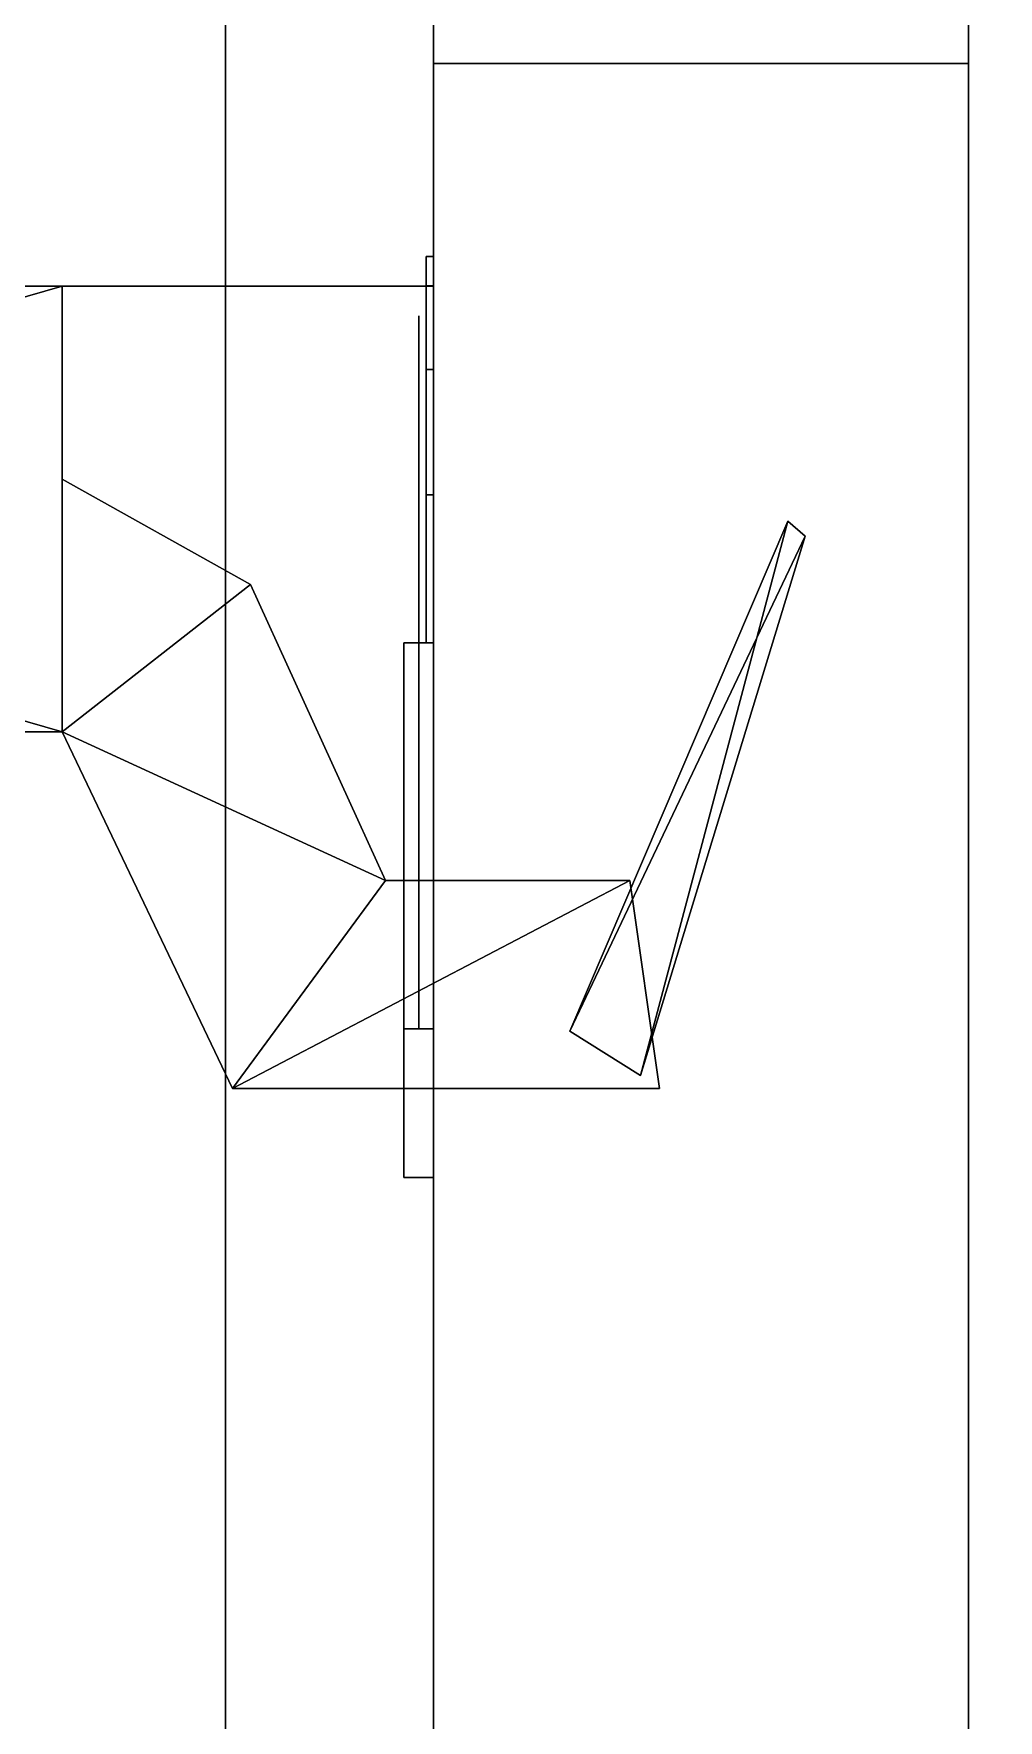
# Model space of a CAD drawing. Extents: x 0 to 4956, y -4930 to 0.
# Drawn here: x 656.5 to 689, y -1044.3 to -987.5 of the extents above; entities that cross this region are included whole.
import ezdxf

# ---------------------------------------------------------------- set-up
doc = ezdxf.new("R2010")
doc.units = 0
for name, color, linetype in [('LAYER0', 7, 'CONTINUOUS'), ('LAYER147', 7, 'CONTINUOUS'), ('LAYER150', 7, 'CONTINUOUS'), ('LAYER161', 7, 'CONTINUOUS'), ('LAYER405', 28, 'CONTINUOUS'), ('LAYER406', 253, 'CONTINUOUS'), ('LAYER407', 28, 'CONTINUOUS'), ('LAYER408', 253, 'CONTINUOUS'), ('LAYER409', 28, 'CONTINUOUS'), ('LAYER410', 253, 'CONTINUOUS'), ('LAYER411', 28, 'CONTINUOUS'), ('LAYER412', 253, 'CONTINUOUS'), ('LAYER413', 28, 'CONTINUOUS'), ('LAYER414', 253, 'CONTINUOUS'), ('LAYER415', 9, 'CONTINUOUS'), ('LAYER639', 9, 'CONTINUOUS'), ('LAYER699', 9, 'CONTINUOUS')]:
    doc.layers.add(name, color=color, linetype=linetype)

msp = doc.modelspace()

# ---------------------------------------------------------------- linework, layer by layer
at = {"layer": 'LAYER0', "invisible_edges": 1}
for points in [[(4956, 0), (0, -4930), (0, 0), (4956, 0)], [(4956, -4930, 5), (0, 0, 5), (0, -4930, 5), (4956, -4930, 5)], [(0, 0, 5), (4956, -4930, 5), (4956, 0, 5), (0, 0, 5)], [(0, -4930), (4956, 0), (4956, -4930), (0, -4930)]]:
    msp.add_3dface(points, dxfattribs=at)
at = {"layer": 'LAYER147', "invisible_edges": 1}
for points in [[(120, -996, 5), (670, -978, 5), (670, -996, 5), (120, -996, 5)], [(670, -978, 5), (120, -996, 5), (120, -978, 5), (670, -978, 5)], [(120, -978, 2545), (670, -996, 2545), (670, -978, 2545), (120, -978, 2545)], [(670, -996, 2545), (120, -978, 2545), (120, -996, 2545), (670, -996, 2545)], [(670, -996, 2545), (670, -978, 5), (670, -978, 2545), (670, -996, 2545)], [(670, -978, 5), (670, -996, 2545), (670, -996, 5), (670, -978, 5)], [(670, -996, 2545), (120, -996, 5), (670, -996, 5), (670, -996, 2545)], [(120, -996, 5), (670, -996, 2545), (120, -996, 2545), (120, -996, 5)]]:
    msp.add_3dface(points, dxfattribs=at)
at = {"layer": 'LAYER150', "invisible_edges": 1}
for points in [[(120, -996, 85), (670, -1776, 85), (120, -1776, 85), (120, -996, 85)], [(670, -1776, 85), (120, -996, 85), (670, -996, 85), (670, -1776, 85)], [(120, -996, 85), (670, -996, 103), (670, -996, 85), (120, -996, 85)], [(670, -996, 103), (120, -996, 85), (120, -996, 103), (670, -996, 103)], [(670, -996, 103), (120, -1776, 103), (670, -1776, 103), (670, -996, 103)], [(120, -1776, 103), (670, -996, 103), (120, -996, 103), (120, -1776, 103)], [(670, -996, 103), (670, -1776, 85), (670, -996, 85), (670, -996, 103)], [(670, -1776, 85), (670, -996, 103), (670, -1776, 103), (670, -1776, 85)]]:
    msp.add_3dface(points, dxfattribs=at)
at = {"layer": 'LAYER161', "invisible_edges": 1}
for points in [[(120, -1776, 2544), (670, -996, 2544), (120, -996, 2544), (120, -1776, 2544)], [(670, -996, 2544), (120, -1776, 2544), (670, -1776, 2544), (670, -996, 2544)], [(120, -996, 2526), (670, -996, 2544), (670, -996, 2526), (120, -996, 2526)], [(670, -996, 2544), (120, -996, 2526), (120, -996, 2544), (670, -996, 2544)], [(670, -1776, 2526), (120, -996, 2526), (670, -996, 2526), (670, -1776, 2526)], [(120, -996, 2526), (670, -1776, 2526), (120, -1776, 2526), (120, -996, 2526)], [(670, -1776, 2526), (670, -996, 2544), (670, -1776, 2544), (670, -1776, 2526)], [(670, -996, 2544), (670, -1776, 2526), (670, -996, 2526), (670, -996, 2544)]]:
    msp.add_3dface(points, dxfattribs=at)
at = {"layer": 'LAYER405'}
for points, invisible_edges in [([(669.75, -995.9895, 183.0251), (669.75, -995, 188), (669.75, -997, 188), (669.75, -997, 182.5)], 10), ([(669.75, -995, 188), (669.75, -995.9895, 192.9749), (669.75, -997, 193.5), (669.75, -997, 188)], 10), ([(669.75, -998.8076, 178.8076), (669.75, -995.9895, 183.0251), (669.75, -997, 182.5), (669.75, -1000.5, 182.5)], 10), ([(669.75, -995.9895, 192.9749), (669.75, -998.8076, 197.1924), (669.75, -1000.5, 193.5), (669.75, -997, 193.5)], 10), ([(669.5, -997, 193.5), (669.5, -997, 182.5), (669.5, -1004, 182.5), (669.5, -1003.791, 193.3167)], 4), ([(669.75, -1003.025, 175.9896), (669.75, -998.8076, 178.8076), (669.75, -1000.5, 182.5), (669.75, -1004, 182.5)], 10), ([(669.75, -998.8076, 197.1924), (669.75, -1003.025, 200.0104), (669.75, -1004, 193.5), (669.75, -1000.5, 193.5)], 10), ([(669.75, -1008, 175), (669.75, -1003.025, 175.9896), (669.75, -1004, 182.5), (669.75, -1008, 179)], 2), ([(669.75, -1003.025, 200.0104), (669.75, -1008, 201), (669.75, -1008, 197), (669.75, -1004, 193.5)], 8), ([(669.5, -1003.791, 193.3167), (669.5, -1004, 182.5), (669.5, -1008, 179), (669.5, -1008, 197)], 5), ([(669, -1026, 167), (669, -1021, 179), (669, -1008, 179), (669, -1008, 167)], 1), ([(669, -1026, 209), (669, -1021, 197), (669, -1008, 197), (669, -1008, 209)], 1), ([(669.5, -1008, 197), (669.5, -1008, 179), (669.5, -1021, 179), (669.5, -1021, 197)], 1), ([(669, -1026, 209), (669, -1026, 167), (669, -1021, 179), (669, -1021, 197)], 10)]:
    msp.add_3dface(points, dxfattribs=dict(at, invisible_edges=invisible_edges))
for points in [[(669, -1026, 167), (669, -1008, 167), (669, -1008, 167), (669, -1026, 167)], [(669, -1026, 209), (669, -1008, 209), (669, -1008, 209), (669, -1026, 209)], [(669, -1021, 179), (670, -1021, 179), (670, -1008, 179), (669, -1008, 179)], [(669, -1008, 179), (670, -1008, 179), (670, -1008, 167), (669, -1008, 167)], [(669, -1008, 167), (670, -1008, 167), (670, -1026, 167), (669, -1026, 167)], [(669, -1021, 197), (670, -1021, 197), (670, -1008, 197), (669, -1008, 197)], [(669, -1008, 197), (670, -1008, 197), (670, -1008, 209), (669, -1008, 209)], [(669, -1008, 209), (670, -1008, 209), (670, -1026, 209), (669, -1026, 209)], [(670, -1008, 179), (670, -1008, 167), (670, -1008, 179)], [(670, -1008, 197), (670, -1008, 209), (670, -1008, 197)], [(670, -1026, 167), (670, -1008, 167), (670, -1008, 209), (670, -1026, 209)], [(669, -1021, 179), (670, -1021, 179), (670, -1021, 197), (669, -1021, 197)], [(670, -1021, 179), (670, -1021, 197), (670, -1021, 179)], [(669, -1026, 209), (670, -1026, 209), (669, -1026, 209)], [(670, -1026, 167), (670, -1026, 209), (669, -1026, 209), (669, -1026, 167)]]:
    msp.add_3dface(points, dxfattribs=at)
at = {"layer": 'LAYER406'}
for points in [[(657.5, -996, 181.2174), (657.5, -1011, 181.2174), (605.5, -996, 181.2174), (657.5, -996, 181.2174)], [(605.5, -996, 181.2174), (657.5, -1011, 181.2174), (605.5, -1011, 181.2174), (605.5, -996, 181.2174)], [(605.5, -996, 194.7826), (605.5, -1011, 194.7826), (657.5, -996, 194.7826), (605.5, -996, 194.7826)], [(657.5, -996, 194.7826), (605.5, -1011, 194.7826), (657.5, -1011, 194.7826), (657.5, -996, 194.7826)], [(657.5, -1011, 194.7826), (663.84, -1006.04, 194.7826), (657.5, -1002.5, 194.7826), (657.5, -1011, 194.7826)], [(663.84, -1006.04, 181.2174), (657.5, -1011, 181.2174), (657.5, -1002.5, 181.2174), (663.84, -1006.04, 181.2174)], [(681.92, -1003.91, 182.3478), (682.5, -1004.41, 182.3478), (674.58, -1021.07, 182.3478), (681.92, -1003.91, 182.3478)], [(674.58, -1021.07, 193.6522), (676.96, -1022.57, 193.6522), (681.92, -1003.91, 193.6522), (674.58, -1021.07, 193.6522)], [(681.92, -1003.91, 193.6522), (676.96, -1022.57, 193.6522), (682.5, -1004.41, 193.6522), (681.92, -1003.91, 193.6522)], [(674.58, -1021.07, 182.3478), (682.5, -1004.41, 182.3478), (676.96, -1022.57, 182.3478), (674.58, -1021.07, 182.3478)], [(682.5, -1004.41, 182.3478), (682.5, -1004.41, 193.6522), (676.96, -1022.57, 182.3478), (682.5, -1004.41, 182.3478)], [(676.96, -1022.57, 182.3478), (682.5, -1004.41, 193.6522), (676.96, -1022.57, 193.6522), (676.96, -1022.57, 182.3478)], [(663.84, -1006.04, 194.7826), (657.5, -1011, 194.7826), (668.38, -1016, 194.7826), (663.84, -1006.04, 194.7826)], [(657.5, -1011, 181.2174), (663.84, -1006.04, 181.2174), (668.38, -1016, 181.2174), (657.5, -1011, 181.2174)], [(657.5, -1011, 181.2174), (657.5, -1011, 194.7826), (605.5, -1011, 181.2174), (657.5, -1011, 181.2174)], [(605.5, -1011, 181.2174), (657.5, -1011, 194.7826), (605.5, -1011, 194.7826), (605.5, -1011, 181.2174)], [(668.38, -1016, 194.7826), (657.5, -1011, 194.7826), (663.23, -1023, 194.7826), (668.38, -1016, 194.7826)], [(663.23, -1023, 181.2174), (663.23, -1023, 194.7826), (657.5, -1011, 181.2174), (663.23, -1023, 181.2174)], [(657.5, -1011, 181.2174), (663.23, -1023, 194.7826), (657.5, -1011, 194.7826), (657.5, -1011, 181.2174)], [(657.5, -1011, 181.2174), (668.38, -1016, 181.2174), (663.23, -1023, 181.2174), (657.5, -1011, 181.2174)], [(663.23, -1023, 194.7826), (677.6, -1023, 194.7826), (676.6, -1016, 194.7826), (663.23, -1023, 194.7826)], [(663.23, -1023, 194.7826), (676.6, -1016, 194.7826), (668.38, -1016, 194.7826), (663.23, -1023, 194.7826)], [(677.6, -1023, 181.2174), (663.23, -1023, 181.2174), (676.6, -1016, 181.2174), (677.6, -1023, 181.2174)], [(676.6, -1016, 181.2174), (663.23, -1023, 181.2174), (668.38, -1016, 181.2174), (676.6, -1016, 181.2174)], [(663.23, -1023, 194.7826), (663.23, -1023, 181.2174), (677.6, -1023, 181.2174), (663.23, -1023, 194.7826)], [(663.23, -1023, 194.7826), (677.6, -1023, 181.2174), (677.6, -1023, 194.7826), (663.23, -1023, 194.7826)]]:
    msp.add_3dface(points, dxfattribs=at)
at = {"layer": 'LAYER407'}
for points, invisible_edges in [([(669.75, -995.9895, 746.5251), (669.75, -995, 751.5), (669.75, -997, 751.5), (669.75, -997, 746)], 10), ([(669.75, -995, 751.5), (669.75, -995.9895, 756.4749), (669.75, -997, 757), (669.75, -997, 751.5)], 10), ([(669.75, -998.8076, 742.3076), (669.75, -995.9895, 746.5251), (669.75, -997, 746), (669.75, -1000.5, 746)], 10), ([(669.75, -995.9895, 756.4749), (669.75, -998.8076, 760.6924), (669.75, -1000.5, 757), (669.75, -997, 757)], 10), ([(669.5, -997, 757), (669.5, -997, 746), (669.5, -1004, 746), (669.5, -1003.791, 756.8167)], 4), ([(669.75, -1003.025, 739.4896), (669.75, -998.8076, 742.3076), (669.75, -1000.5, 746), (669.75, -1004, 746)], 10), ([(669.75, -998.8076, 760.6924), (669.75, -1003.025, 763.5104), (669.75, -1004, 757), (669.75, -1000.5, 757)], 10), ([(669.75, -1008, 738.5), (669.75, -1003.025, 739.4896), (669.75, -1004, 746), (669.75, -1008, 742.5)], 2), ([(669.75, -1003.025, 763.5104), (669.75, -1008, 764.5), (669.75, -1008, 760.5), (669.75, -1004, 757)], 8), ([(669.5, -1003.791, 756.8167), (669.5, -1004, 746), (669.5, -1008, 742.5), (669.5, -1008, 760.5)], 5), ([(669, -1026, 730.5), (669, -1021, 742.5), (669, -1008, 742.5), (669, -1008, 730.5)], 1), ([(669, -1026, 772.5), (669, -1021, 760.5), (669, -1008, 760.5), (669, -1008, 772.5)], 1), ([(669.5, -1008, 760.5), (669.5, -1008, 742.5), (669.5, -1021, 742.5), (669.5, -1021, 760.5)], 1), ([(669, -1026, 772.5), (669, -1026, 730.5), (669, -1021, 742.5), (669, -1021, 760.5)], 10)]:
    msp.add_3dface(points, dxfattribs=dict(at, invisible_edges=invisible_edges))
for points in [[(669, -1026, 730.5), (669, -1008, 730.5), (669, -1008, 730.5), (669, -1026, 730.5)], [(669, -1026, 772.5), (669, -1008, 772.5), (669, -1008, 772.5), (669, -1026, 772.5)], [(669, -1021, 742.5), (670, -1021, 742.5), (670, -1008, 742.5), (669, -1008, 742.5)], [(669, -1008, 742.5), (670, -1008, 742.5), (670, -1008, 730.5), (669, -1008, 730.5)], [(669, -1008, 730.5), (670, -1008, 730.5), (670, -1026, 730.5), (669, -1026, 730.5)], [(669, -1021, 760.5), (670, -1021, 760.5), (670, -1008, 760.5), (669, -1008, 760.5)], [(669, -1008, 760.5), (670, -1008, 760.5), (670, -1008, 772.5), (669, -1008, 772.5)], [(669, -1008, 772.5), (670, -1008, 772.5), (670, -1026, 772.5), (669, -1026, 772.5)], [(670, -1008, 742.5), (670, -1008, 730.5), (670, -1008, 742.5)], [(670, -1008, 760.5), (670, -1008, 772.5), (670, -1008, 760.5)], [(670, -1026, 730.5), (670, -1008, 730.5), (670, -1008, 772.5), (670, -1026, 772.5)], [(669, -1021, 742.5), (670, -1021, 742.5), (670, -1021, 760.5), (669, -1021, 760.5)], [(670, -1021, 742.5), (670, -1021, 760.5), (670, -1021, 742.5)], [(669, -1026, 772.5), (670, -1026, 772.5), (669, -1026, 772.5)], [(670, -1026, 730.5), (670, -1026, 772.5), (669, -1026, 772.5), (669, -1026, 730.5)]]:
    msp.add_3dface(points, dxfattribs=at)
at = {"layer": 'LAYER408'}
for points in [[(657.5, -996, 744.7174), (657.5, -1011, 744.7174), (605.5, -996, 744.7174), (657.5, -996, 744.7174)], [(605.5, -996, 744.7174), (657.5, -1011, 744.7174), (605.5, -1011, 744.7174), (605.5, -996, 744.7174)], [(605.5, -996, 758.2826), (605.5, -1011, 758.2826), (657.5, -996, 758.2826), (605.5, -996, 758.2826)], [(657.5, -996, 758.2826), (605.5, -1011, 758.2826), (657.5, -1011, 758.2826), (657.5, -996, 758.2826)], [(657.5, -1011, 758.2826), (663.84, -1006.04, 758.2826), (657.5, -1002.5, 758.2826), (657.5, -1011, 758.2826)], [(663.84, -1006.04, 744.7174), (657.5, -1011, 744.7174), (657.5, -1002.5, 744.7174), (663.84, -1006.04, 744.7174)], [(681.92, -1003.91, 745.8478), (682.5, -1004.41, 745.8478), (674.58, -1021.07, 745.8478), (681.92, -1003.91, 745.8478)], [(674.58, -1021.07, 757.1522), (676.96, -1022.57, 757.1522), (681.92, -1003.91, 757.1522), (674.58, -1021.07, 757.1522)], [(681.92, -1003.91, 757.1522), (676.96, -1022.57, 757.1522), (682.5, -1004.41, 757.1522), (681.92, -1003.91, 757.1522)], [(674.58, -1021.07, 745.8478), (682.5, -1004.41, 745.8478), (676.96, -1022.57, 745.8478), (674.58, -1021.07, 745.8478)], [(682.5, -1004.41, 745.8478), (682.5, -1004.41, 757.1522), (676.96, -1022.57, 745.8478), (682.5, -1004.41, 745.8478)], [(676.96, -1022.57, 745.8478), (682.5, -1004.41, 757.1522), (676.96, -1022.57, 757.1522), (676.96, -1022.57, 745.8478)], [(663.84, -1006.04, 758.2826), (657.5, -1011, 758.2826), (668.38, -1016, 758.2826), (663.84, -1006.04, 758.2826)], [(657.5, -1011, 744.7174), (663.84, -1006.04, 744.7174), (668.38, -1016, 744.7174), (657.5, -1011, 744.7174)], [(657.5, -1011, 744.7174), (657.5, -1011, 758.2826), (605.5, -1011, 744.7174), (657.5, -1011, 744.7174)], [(605.5, -1011, 744.7174), (657.5, -1011, 758.2826), (605.5, -1011, 758.2826), (605.5, -1011, 744.7174)], [(668.38, -1016, 758.2826), (657.5, -1011, 758.2826), (663.23, -1023, 758.2826), (668.38, -1016, 758.2826)], [(663.23, -1023, 744.7174), (663.23, -1023, 758.2826), (657.5, -1011, 744.7174), (663.23, -1023, 744.7174)], [(657.5, -1011, 744.7174), (663.23, -1023, 758.2826), (657.5, -1011, 758.2826), (657.5, -1011, 744.7174)], [(657.5, -1011, 744.7174), (668.38, -1016, 744.7174), (663.23, -1023, 744.7174), (657.5, -1011, 744.7174)], [(663.23, -1023, 758.2826), (677.6, -1023, 758.2826), (676.6, -1016, 758.2826), (663.23, -1023, 758.2826)], [(663.23, -1023, 758.2826), (676.6, -1016, 758.2826), (668.38, -1016, 758.2826), (663.23, -1023, 758.2826)], [(677.6, -1023, 744.7174), (663.23, -1023, 744.7174), (676.6, -1016, 744.7174), (677.6, -1023, 744.7174)], [(676.6, -1016, 744.7174), (663.23, -1023, 744.7174), (668.38, -1016, 744.7174), (676.6, -1016, 744.7174)], [(663.23, -1023, 758.2826), (663.23, -1023, 744.7174), (677.6, -1023, 744.7174), (663.23, -1023, 758.2826)], [(663.23, -1023, 758.2826), (677.6, -1023, 744.7174), (677.6, -1023, 758.2826), (663.23, -1023, 758.2826)]]:
    msp.add_3dface(points, dxfattribs=at)
at = {"layer": 'LAYER409'}
for points, invisible_edges in [([(669.75, -995.9895, 1310.025), (669.75, -995, 1315), (669.75, -997, 1315), (669.75, -997, 1309.5)], 10), ([(669.75, -995, 1315), (669.75, -995.9895, 1319.975), (669.75, -997, 1320.5), (669.75, -997, 1315)], 10), ([(669.75, -998.8076, 1305.808), (669.75, -995.9895, 1310.025), (669.75, -997, 1309.5), (669.75, -1000.5, 1309.5)], 10), ([(669.75, -995.9895, 1319.975), (669.75, -998.8076, 1324.192), (669.75, -1000.5, 1320.5), (669.75, -997, 1320.5)], 10), ([(669.5, -997, 1320.5), (669.5, -997, 1309.5), (669.5, -1004, 1309.5), (669.5, -1003.791, 1320.317)], 4), ([(669.75, -1003.025, 1302.99), (669.75, -998.8076, 1305.808), (669.75, -1000.5, 1309.5), (669.75, -1004, 1309.5)], 10), ([(669.75, -998.8076, 1324.192), (669.75, -1003.025, 1327.01), (669.75, -1004, 1320.5), (669.75, -1000.5, 1320.5)], 10), ([(669.75, -1008, 1302), (669.75, -1003.025, 1302.99), (669.75, -1004, 1309.5), (669.75, -1008, 1306)], 2), ([(669.75, -1003.025, 1327.01), (669.75, -1008, 1328), (669.75, -1008, 1324), (669.75, -1004, 1320.5)], 8), ([(669.5, -1003.791, 1320.317), (669.5, -1004, 1309.5), (669.5, -1008, 1306), (669.5, -1008, 1324)], 5), ([(669, -1026, 1294), (669, -1021, 1306), (669, -1008, 1306), (669, -1008, 1294)], 1), ([(669, -1026, 1336), (669, -1021, 1324), (669, -1008, 1324), (669, -1008, 1336)], 1), ([(669.5, -1008, 1324), (669.5, -1008, 1306), (669.5, -1021, 1306), (669.5, -1021, 1324)], 1), ([(669, -1026, 1336), (669, -1026, 1294), (669, -1021, 1306), (669, -1021, 1324)], 10)]:
    msp.add_3dface(points, dxfattribs=dict(at, invisible_edges=invisible_edges))
for points in [[(669, -1026, 1294), (669, -1008, 1294), (669, -1008, 1294), (669, -1026, 1294)], [(669, -1026, 1336), (669, -1008, 1336), (669, -1008, 1336), (669, -1026, 1336)], [(669, -1021, 1306), (670, -1021, 1306), (670, -1008, 1306), (669, -1008, 1306)], [(669, -1008, 1306), (670, -1008, 1306), (670, -1008, 1294), (669, -1008, 1294)], [(669, -1008, 1294), (670, -1008, 1294), (670, -1026, 1294), (669, -1026, 1294)], [(669, -1021, 1324), (670, -1021, 1324), (670, -1008, 1324), (669, -1008, 1324)], [(669, -1008, 1324), (670, -1008, 1324), (670, -1008, 1336), (669, -1008, 1336)], [(669, -1008, 1336), (670, -1008, 1336), (670, -1026, 1336), (669, -1026, 1336)], [(670, -1008, 1306), (670, -1008, 1294), (670, -1008, 1306)], [(670, -1008, 1324), (670, -1008, 1336), (670, -1008, 1324)], [(670, -1026, 1294), (670, -1008, 1294), (670, -1008, 1336), (670, -1026, 1336)], [(669, -1021, 1306), (670, -1021, 1306), (670, -1021, 1324), (669, -1021, 1324)], [(670, -1021, 1306), (670, -1021, 1324), (670, -1021, 1306)], [(669, -1026, 1336), (670, -1026, 1336), (669, -1026, 1336)], [(670, -1026, 1294), (670, -1026, 1336), (669, -1026, 1336), (669, -1026, 1294)]]:
    msp.add_3dface(points, dxfattribs=at)
at = {"layer": 'LAYER410'}
for points in [[(657.5, -996, 1308.217), (657.5, -1011, 1308.217), (605.5, -996, 1308.217), (657.5, -996, 1308.217)], [(605.5, -996, 1308.217), (657.5, -1011, 1308.217), (605.5, -1011, 1308.217), (605.5, -996, 1308.217)], [(605.5, -996, 1321.783), (605.5, -1011, 1321.783), (657.5, -996, 1321.783), (605.5, -996, 1321.783)], [(657.5, -996, 1321.783), (605.5, -1011, 1321.783), (657.5, -1011, 1321.783), (657.5, -996, 1321.783)], [(657.5, -1011, 1321.783), (663.84, -1006.04, 1321.783), (657.5, -1002.5, 1321.783), (657.5, -1011, 1321.783)], [(663.84, -1006.04, 1308.217), (657.5, -1011, 1308.217), (657.5, -1002.5, 1308.217), (663.84, -1006.04, 1308.217)], [(681.92, -1003.91, 1309.348), (682.5, -1004.41, 1309.348), (674.58, -1021.07, 1309.348), (681.92, -1003.91, 1309.348)], [(674.58, -1021.07, 1320.652), (676.96, -1022.57, 1320.652), (681.92, -1003.91, 1320.652), (674.58, -1021.07, 1320.652)], [(681.92, -1003.91, 1320.652), (676.96, -1022.57, 1320.652), (682.5, -1004.41, 1320.652), (681.92, -1003.91, 1320.652)], [(674.58, -1021.07, 1309.348), (682.5, -1004.41, 1309.348), (676.96, -1022.57, 1309.348), (674.58, -1021.07, 1309.348)], [(682.5, -1004.41, 1309.348), (682.5, -1004.41, 1320.652), (676.96, -1022.57, 1309.348), (682.5, -1004.41, 1309.348)], [(676.96, -1022.57, 1309.348), (682.5, -1004.41, 1320.652), (676.96, -1022.57, 1320.652), (676.96, -1022.57, 1309.348)], [(663.84, -1006.04, 1321.783), (657.5, -1011, 1321.783), (668.38, -1016, 1321.783), (663.84, -1006.04, 1321.783)], [(657.5, -1011, 1308.217), (663.84, -1006.04, 1308.217), (668.38, -1016, 1308.217), (657.5, -1011, 1308.217)], [(657.5, -1011, 1308.217), (657.5, -1011, 1321.783), (605.5, -1011, 1308.217), (657.5, -1011, 1308.217)], [(605.5, -1011, 1308.217), (657.5, -1011, 1321.783), (605.5, -1011, 1321.783), (605.5, -1011, 1308.217)], [(668.38, -1016, 1321.783), (657.5, -1011, 1321.783), (663.23, -1023, 1321.783), (668.38, -1016, 1321.783)], [(663.23, -1023, 1308.217), (663.23, -1023, 1321.783), (657.5, -1011, 1308.217), (663.23, -1023, 1308.217)], [(657.5, -1011, 1308.217), (663.23, -1023, 1321.783), (657.5, -1011, 1321.783), (657.5, -1011, 1308.217)], [(657.5, -1011, 1308.217), (668.38, -1016, 1308.217), (663.23, -1023, 1308.217), (657.5, -1011, 1308.217)], [(663.23, -1023, 1321.783), (677.6, -1023, 1321.783), (676.6, -1016, 1321.783), (663.23, -1023, 1321.783)], [(663.23, -1023, 1321.783), (676.6, -1016, 1321.783), (668.38, -1016, 1321.783), (663.23, -1023, 1321.783)], [(677.6, -1023, 1308.217), (663.23, -1023, 1308.217), (676.6, -1016, 1308.217), (677.6, -1023, 1308.217)], [(676.6, -1016, 1308.217), (663.23, -1023, 1308.217), (668.38, -1016, 1308.217), (676.6, -1016, 1308.217)], [(663.23, -1023, 1321.783), (663.23, -1023, 1308.217), (677.6, -1023, 1308.217), (663.23, -1023, 1321.783)], [(663.23, -1023, 1321.783), (677.6, -1023, 1308.217), (677.6, -1023, 1321.783), (663.23, -1023, 1321.783)]]:
    msp.add_3dface(points, dxfattribs=at)
at = {"layer": 'LAYER411'}
for points, invisible_edges in [([(669.75, -995.9895, 1873.525), (669.75, -995, 1878.5), (669.75, -997, 1878.5), (669.75, -997, 1873)], 10), ([(669.75, -995, 1878.5), (669.75, -995.9895, 1883.475), (669.75, -997, 1884), (669.75, -997, 1878.5)], 10), ([(669.75, -998.8076, 1869.308), (669.75, -995.9895, 1873.525), (669.75, -997, 1873), (669.75, -1000.5, 1873)], 10), ([(669.75, -995.9895, 1883.475), (669.75, -998.8076, 1887.692), (669.75, -1000.5, 1884), (669.75, -997, 1884)], 10), ([(669.5, -997, 1884), (669.5, -997, 1873), (669.5, -1004, 1873), (669.5, -1003.791, 1883.817)], 4), ([(669.75, -1003.025, 1866.49), (669.75, -998.8076, 1869.308), (669.75, -1000.5, 1873), (669.75, -1004, 1873)], 10), ([(669.75, -998.8076, 1887.692), (669.75, -1003.025, 1890.51), (669.75, -1004, 1884), (669.75, -1000.5, 1884)], 10), ([(669.75, -1008, 1865.5), (669.75, -1003.025, 1866.49), (669.75, -1004, 1873), (669.75, -1008, 1869.5)], 2), ([(669.75, -1003.025, 1890.51), (669.75, -1008, 1891.5), (669.75, -1008, 1887.5), (669.75, -1004, 1884)], 8), ([(669.5, -1003.791, 1883.817), (669.5, -1004, 1873), (669.5, -1008, 1869.5), (669.5, -1008, 1887.5)], 5), ([(669, -1026, 1857.5), (669, -1021, 1869.5), (669, -1008, 1869.5), (669, -1008, 1857.5)], 1), ([(669, -1026, 1899.5), (669, -1021, 1887.5), (669, -1008, 1887.5), (669, -1008, 1899.5)], 1), ([(669.5, -1008, 1887.5), (669.5, -1008, 1869.5), (669.5, -1021, 1869.5), (669.5, -1021, 1887.5)], 1), ([(669, -1026, 1899.5), (669, -1026, 1857.5), (669, -1021, 1869.5), (669, -1021, 1887.5)], 10)]:
    msp.add_3dface(points, dxfattribs=dict(at, invisible_edges=invisible_edges))
for points in [[(669, -1026, 1857.5), (669, -1008, 1857.5), (669, -1008, 1857.5), (669, -1026, 1857.5)], [(669, -1026, 1899.5), (669, -1008, 1899.5), (669, -1008, 1899.5), (669, -1026, 1899.5)], [(669, -1021, 1869.5), (670, -1021, 1869.5), (670, -1008, 1869.5), (669, -1008, 1869.5)], [(669, -1008, 1869.5), (670, -1008, 1869.5), (670, -1008, 1857.5), (669, -1008, 1857.5)], [(669, -1008, 1857.5), (670, -1008, 1857.5), (670, -1026, 1857.5), (669, -1026, 1857.5)], [(669, -1021, 1887.5), (670, -1021, 1887.5), (670, -1008, 1887.5), (669, -1008, 1887.5)], [(669, -1008, 1887.5), (670, -1008, 1887.5), (670, -1008, 1899.5), (669, -1008, 1899.5)], [(669, -1008, 1899.5), (670, -1008, 1899.5), (670, -1026, 1899.5), (669, -1026, 1899.5)], [(670, -1008, 1869.5), (670, -1008, 1857.5), (670, -1008, 1869.5)], [(670, -1008, 1887.5), (670, -1008, 1899.5), (670, -1008, 1887.5)], [(670, -1026, 1857.5), (670, -1008, 1857.5), (670, -1008, 1899.5), (670, -1026, 1899.5)], [(669, -1021, 1869.5), (670, -1021, 1869.5), (670, -1021, 1887.5), (669, -1021, 1887.5)], [(670, -1021, 1869.5), (670, -1021, 1887.5), (670, -1021, 1869.5)], [(669, -1026, 1899.5), (670, -1026, 1899.5), (669, -1026, 1899.5)], [(670, -1026, 1857.5), (670, -1026, 1899.5), (669, -1026, 1899.5), (669, -1026, 1857.5)]]:
    msp.add_3dface(points, dxfattribs=at)
at = {"layer": 'LAYER412'}
for points in [[(657.5, -996, 1871.717), (657.5, -1011, 1871.717), (605.5, -996, 1871.717), (657.5, -996, 1871.717)], [(605.5, -996, 1871.717), (657.5, -1011, 1871.717), (605.5, -1011, 1871.717), (605.5, -996, 1871.717)], [(605.5, -996, 1885.283), (605.5, -1011, 1885.283), (657.5, -996, 1885.283), (605.5, -996, 1885.283)], [(657.5, -996, 1885.283), (605.5, -1011, 1885.283), (657.5, -1011, 1885.283), (657.5, -996, 1885.283)], [(657.5, -1011, 1885.283), (663.84, -1006.04, 1885.283), (657.5, -1002.5, 1885.283), (657.5, -1011, 1885.283)], [(663.84, -1006.04, 1871.717), (657.5, -1011, 1871.717), (657.5, -1002.5, 1871.717), (663.84, -1006.04, 1871.717)], [(681.92, -1003.91, 1872.848), (682.5, -1004.41, 1872.848), (674.58, -1021.07, 1872.848), (681.92, -1003.91, 1872.848)], [(674.58, -1021.07, 1884.152), (676.96, -1022.57, 1884.152), (681.92, -1003.91, 1884.152), (674.58, -1021.07, 1884.152)], [(681.92, -1003.91, 1884.152), (676.96, -1022.57, 1884.152), (682.5, -1004.41, 1884.152), (681.92, -1003.91, 1884.152)], [(674.58, -1021.07, 1872.848), (682.5, -1004.41, 1872.848), (676.96, -1022.57, 1872.848), (674.58, -1021.07, 1872.848)], [(682.5, -1004.41, 1872.848), (682.5, -1004.41, 1884.152), (676.96, -1022.57, 1872.848), (682.5, -1004.41, 1872.848)], [(676.96, -1022.57, 1872.848), (682.5, -1004.41, 1884.152), (676.96, -1022.57, 1884.152), (676.96, -1022.57, 1872.848)], [(663.84, -1006.04, 1885.283), (657.5, -1011, 1885.283), (668.38, -1016, 1885.283), (663.84, -1006.04, 1885.283)], [(657.5, -1011, 1871.717), (663.84, -1006.04, 1871.717), (668.38, -1016, 1871.717), (657.5, -1011, 1871.717)], [(657.5, -1011, 1871.717), (657.5, -1011, 1885.283), (605.5, -1011, 1871.717), (657.5, -1011, 1871.717)], [(605.5, -1011, 1871.717), (657.5, -1011, 1885.283), (605.5, -1011, 1885.283), (605.5, -1011, 1871.717)], [(668.38, -1016, 1885.283), (657.5, -1011, 1885.283), (663.23, -1023, 1885.283), (668.38, -1016, 1885.283)], [(663.23, -1023, 1871.717), (663.23, -1023, 1885.283), (657.5, -1011, 1871.717), (663.23, -1023, 1871.717)], [(657.5, -1011, 1871.717), (663.23, -1023, 1885.283), (657.5, -1011, 1885.283), (657.5, -1011, 1871.717)], [(657.5, -1011, 1871.717), (668.38, -1016, 1871.717), (663.23, -1023, 1871.717), (657.5, -1011, 1871.717)], [(663.23, -1023, 1885.283), (677.6, -1023, 1885.283), (676.6, -1016, 1885.283), (663.23, -1023, 1885.283)], [(663.23, -1023, 1885.283), (676.6, -1016, 1885.283), (668.38, -1016, 1885.283), (663.23, -1023, 1885.283)], [(677.6, -1023, 1871.717), (663.23, -1023, 1871.717), (676.6, -1016, 1871.717), (677.6, -1023, 1871.717)], [(676.6, -1016, 1871.717), (663.23, -1023, 1871.717), (668.38, -1016, 1871.717), (676.6, -1016, 1871.717)], [(663.23, -1023, 1885.283), (663.23, -1023, 1871.717), (677.6, -1023, 1871.717), (663.23, -1023, 1885.283)], [(663.23, -1023, 1885.283), (677.6, -1023, 1871.717), (677.6, -1023, 1885.283), (663.23, -1023, 1885.283)]]:
    msp.add_3dface(points, dxfattribs=at)
at = {"layer": 'LAYER413'}
for points, invisible_edges in [([(669.75, -995.9895, 2437.025), (669.75, -995, 2442), (669.75, -997, 2442), (669.75, -997, 2436.5)], 10), ([(669.75, -995, 2442), (669.75, -995.9895, 2446.975), (669.75, -997, 2447.5), (669.75, -997, 2442)], 10), ([(669.75, -998.8076, 2432.808), (669.75, -995.9895, 2437.025), (669.75, -997, 2436.5), (669.75, -1000.5, 2436.5)], 10), ([(669.75, -995.9895, 2446.975), (669.75, -998.8076, 2451.192), (669.75, -1000.5, 2447.5), (669.75, -997, 2447.5)], 10), ([(669.5, -997, 2447.5), (669.5, -997, 2436.5), (669.5, -1004, 2436.5), (669.5, -1003.791, 2447.317)], 4), ([(669.75, -1003.025, 2429.99), (669.75, -998.8076, 2432.808), (669.75, -1000.5, 2436.5), (669.75, -1004, 2436.5)], 10), ([(669.75, -998.8076, 2451.192), (669.75, -1003.025, 2454.01), (669.75, -1004, 2447.5), (669.75, -1000.5, 2447.5)], 10), ([(669.75, -1008, 2429), (669.75, -1003.025, 2429.99), (669.75, -1004, 2436.5), (669.75, -1008, 2433)], 2), ([(669.75, -1003.025, 2454.01), (669.75, -1008, 2455), (669.75, -1008, 2451), (669.75, -1004, 2447.5)], 8), ([(669.5, -1003.791, 2447.317), (669.5, -1004, 2436.5), (669.5, -1008, 2433), (669.5, -1008, 2451)], 5), ([(669, -1026, 2421), (669, -1021, 2433), (669, -1008, 2433), (669, -1008, 2421)], 1), ([(669, -1026, 2463), (669, -1021, 2451), (669, -1008, 2451), (669, -1008, 2463)], 1), ([(669.5, -1008, 2451), (669.5, -1008, 2433), (669.5, -1021, 2433), (669.5, -1021, 2451)], 1), ([(669, -1026, 2463), (669, -1026, 2421), (669, -1021, 2433), (669, -1021, 2451)], 10)]:
    msp.add_3dface(points, dxfattribs=dict(at, invisible_edges=invisible_edges))
for points in [[(669, -1026, 2421), (669, -1008, 2421), (669, -1008, 2421), (669, -1026, 2421)], [(669, -1026, 2463), (669, -1008, 2463), (669, -1008, 2463), (669, -1026, 2463)], [(669, -1021, 2433), (670, -1021, 2433), (670, -1008, 2433), (669, -1008, 2433)], [(669, -1008, 2433), (670, -1008, 2433), (670, -1008, 2421), (669, -1008, 2421)], [(669, -1008, 2421), (670, -1008, 2421), (670, -1026, 2421), (669, -1026, 2421)], [(669, -1021, 2451), (670, -1021, 2451), (670, -1008, 2451), (669, -1008, 2451)], [(669, -1008, 2451), (670, -1008, 2451), (670, -1008, 2463), (669, -1008, 2463)], [(669, -1008, 2463), (670, -1008, 2463), (670, -1026, 2463), (669, -1026, 2463)], [(670, -1008, 2433), (670, -1008, 2421), (670, -1008, 2433)], [(670, -1008, 2451), (670, -1008, 2463), (670, -1008, 2451)], [(670, -1026, 2421), (670, -1008, 2421), (670, -1008, 2463), (670, -1026, 2463)], [(669, -1021, 2433), (670, -1021, 2433), (670, -1021, 2451), (669, -1021, 2451)], [(670, -1021, 2433), (670, -1021, 2451), (670, -1021, 2433)], [(669, -1026, 2463), (670, -1026, 2463), (669, -1026, 2463)], [(670, -1026, 2421), (670, -1026, 2463), (669, -1026, 2463), (669, -1026, 2421)]]:
    msp.add_3dface(points, dxfattribs=at)
at = {"layer": 'LAYER414'}
for points in [[(657.5, -996, 2435.217), (657.5, -1011, 2435.217), (605.5, -996, 2435.217), (657.5, -996, 2435.217)], [(605.5, -996, 2435.217), (657.5, -1011, 2435.217), (605.5, -1011, 2435.217), (605.5, -996, 2435.217)], [(605.5, -996, 2448.783), (605.5, -1011, 2448.783), (657.5, -996, 2448.783), (605.5, -996, 2448.783)], [(657.5, -996, 2448.783), (605.5, -1011, 2448.783), (657.5, -1011, 2448.783), (657.5, -996, 2448.783)], [(657.5, -1011, 2448.783), (663.84, -1006.04, 2448.783), (657.5, -1002.5, 2448.783), (657.5, -1011, 2448.783)], [(663.84, -1006.04, 2435.217), (657.5, -1011, 2435.217), (657.5, -1002.5, 2435.217), (663.84, -1006.04, 2435.217)], [(681.92, -1003.91, 2436.348), (682.5, -1004.41, 2436.348), (674.58, -1021.07, 2436.348), (681.92, -1003.91, 2436.348)], [(674.58, -1021.07, 2447.652), (676.96, -1022.57, 2447.652), (681.92, -1003.91, 2447.652), (674.58, -1021.07, 2447.652)], [(681.92, -1003.91, 2447.652), (676.96, -1022.57, 2447.652), (682.5, -1004.41, 2447.652), (681.92, -1003.91, 2447.652)], [(674.58, -1021.07, 2436.348), (682.5, -1004.41, 2436.348), (676.96, -1022.57, 2436.348), (674.58, -1021.07, 2436.348)], [(682.5, -1004.41, 2436.348), (682.5, -1004.41, 2447.652), (676.96, -1022.57, 2436.348), (682.5, -1004.41, 2436.348)], [(676.96, -1022.57, 2436.348), (682.5, -1004.41, 2447.652), (676.96, -1022.57, 2447.652), (676.96, -1022.57, 2436.348)], [(663.84, -1006.04, 2448.783), (657.5, -1011, 2448.783), (668.38, -1016, 2448.783), (663.84, -1006.04, 2448.783)], [(657.5, -1011, 2435.217), (663.84, -1006.04, 2435.217), (668.38, -1016, 2435.217), (657.5, -1011, 2435.217)], [(657.5, -1011, 2435.217), (657.5, -1011, 2448.783), (605.5, -1011, 2435.217), (657.5, -1011, 2435.217)], [(605.5, -1011, 2435.217), (657.5, -1011, 2448.783), (605.5, -1011, 2448.783), (605.5, -1011, 2435.217)], [(668.38, -1016, 2448.783), (657.5, -1011, 2448.783), (663.23, -1023, 2448.783), (668.38, -1016, 2448.783)], [(663.23, -1023, 2435.217), (663.23, -1023, 2448.783), (657.5, -1011, 2435.217), (663.23, -1023, 2435.217)], [(657.5, -1011, 2435.217), (663.23, -1023, 2448.783), (657.5, -1011, 2448.783), (657.5, -1011, 2435.217)], [(657.5, -1011, 2435.217), (668.38, -1016, 2435.217), (663.23, -1023, 2435.217), (657.5, -1011, 2435.217)], [(663.23, -1023, 2448.783), (677.6, -1023, 2448.783), (676.6, -1016, 2448.783), (663.23, -1023, 2448.783)], [(663.23, -1023, 2448.783), (676.6, -1016, 2448.783), (668.38, -1016, 2448.783), (663.23, -1023, 2448.783)], [(677.6, -1023, 2435.217), (663.23, -1023, 2435.217), (676.6, -1016, 2435.217), (677.6, -1023, 2435.217)], [(676.6, -1016, 2435.217), (663.23, -1023, 2435.217), (668.38, -1016, 2435.217), (676.6, -1016, 2435.217)], [(663.23, -1023, 2448.783), (663.23, -1023, 2435.217), (677.6, -1023, 2435.217), (663.23, -1023, 2448.783)], [(663.23, -1023, 2448.783), (677.6, -1023, 2435.217), (677.6, -1023, 2448.783), (663.23, -1023, 2448.783)]]:
    msp.add_3dface(points, dxfattribs=at)
at = {"layer": 'LAYER415', "invisible_edges": 1}
for points in [[(670, -1384.5, 2542), (670, -988.5, 88), (670, -1384.5, 88), (670, -1384.5, 2542)], [(670, -988.5, 88), (670, -1384.5, 2542), (670, -988.5, 2542), (670, -988.5, 88)], [(688, -1384.5, 88), (670, -988.5, 88), (688, -988.5, 88), (688, -1384.5, 88)], [(670, -988.5, 88), (688, -1384.5, 88), (670, -1384.5, 88), (670, -988.5, 88)], [(688, -988.5, 2542), (670, -988.5, 88), (670, -988.5, 2542), (688, -988.5, 2542)], [(670, -988.5, 88), (688, -988.5, 2542), (688, -988.5, 88), (670, -988.5, 88)], [(670, -1384.5, 2542), (688, -988.5, 2542), (670, -988.5, 2542), (670, -1384.5, 2542)], [(688, -988.5, 2542), (670, -1384.5, 2542), (688, -1384.5, 2542), (688, -988.5, 2542)], [(688, -988.5, 2542), (688, -1384.5, 88), (688, -988.5, 88), (688, -988.5, 2542)], [(688, -1384.5, 88), (688, -988.5, 2542), (688, -1384.5, 2542), (688, -1384.5, 88)]]:
    msp.add_3dface(points, dxfattribs=at)
at = {"layer": 'LAYER639', "invisible_edges": 1}
for points in [[(663, -170, 2545), (645, -1785, 2545), (645, -170, 2545), (663, -170, 2545)], [(645, -1785, 2545), (663, -170, 2545), (663, -1785, 2545), (645, -1785, 2545)], [(663, -1785, 2645), (645, -170, 2645), (645, -1785, 2645), (663, -1785, 2645)], [(645, -170, 2645), (663, -1785, 2645), (663, -170, 2645), (645, -170, 2645)], [(663, -170, 2545), (663, -1785, 2645), (663, -1785, 2545), (663, -170, 2545)], [(663, -1785, 2645), (663, -170, 2545), (663, -170, 2645), (663, -1785, 2645)]]:
    msp.add_3dface(points, dxfattribs=at)
at = {"layer": 'LAYER699', "invisible_edges": 1}
for points in [[(670, -570, 85), (670, -1787, 5), (670, -1787, 85), (670, -570, 85)], [(670, -1787, 5), (670, -570, 85), (670, -570, 5), (670, -1787, 5)], [(688, -570, 5), (670, -1787, 5), (670, -570, 5), (688, -570, 5)], [(670, -1787, 5), (688, -570, 5), (688, -1787, 5), (670, -1787, 5)], [(688, -1787, 85), (670, -570, 85), (670, -1787, 85), (688, -1787, 85)], [(670, -570, 85), (688, -1787, 85), (688, -570, 85), (670, -570, 85)], [(688, -570, 5), (688, -1787, 85), (688, -1787, 5), (688, -570, 5)], [(688, -1787, 85), (688, -570, 5), (688, -570, 85), (688, -1787, 85)]]:
    msp.add_3dface(points, dxfattribs=at)

# ---------------------------------------------------------------- meshes
at = {"layer": 'LAYER405'}
mesh = msp.add_polymesh((2, 9), dxfattribs=at)
for k, corner in enumerate([(669.75, -1008, 175), (669.75, -1003.025, 175.9896), (669.75, -998.8076, 178.8076), (669.75, -995.9895, 183.0251), (669.75, -995, 188), (669.75, -995.9895, 192.9749), (669.75, -998.8076, 197.1924), (669.75, -1003.025, 200.0104), (669.75, -1008, 201), (670, -1008, 175), (670, -1003.025, 175.9896), (670, -998.8076, 178.8076), (670, -995.9895, 183.0251), (670, -995, 188), (670, -995.9895, 192.9749), (670, -998.8076, 197.1924), (670, -1003.025, 200.0104), (670, -1008, 201)]):
    mesh.set_mesh_vertex(divmod(k, 9), corner)
at = {"layer": 'LAYER407'}
mesh = msp.add_polymesh((2, 9), dxfattribs=at)
for k, corner in enumerate([(669.75, -1008, 738.5), (669.75, -1003.025, 739.4896), (669.75, -998.8076, 742.3076), (669.75, -995.9895, 746.5251), (669.75, -995, 751.5), (669.75, -995.9895, 756.4749), (669.75, -998.8076, 760.6924), (669.75, -1003.025, 763.5104), (669.75, -1008, 764.5), (670, -1008, 738.5), (670, -1003.025, 739.4896), (670, -998.8076, 742.3076), (670, -995.9895, 746.5251), (670, -995, 751.5), (670, -995.9895, 756.4749), (670, -998.8076, 760.6924), (670, -1003.025, 763.5104), (670, -1008, 764.5)]):
    mesh.set_mesh_vertex(divmod(k, 9), corner)
at = {"layer": 'LAYER409'}
mesh = msp.add_polymesh((2, 9), dxfattribs=at)
for k, corner in enumerate([(669.75, -1008, 1302), (669.75, -1003.025, 1302.99), (669.75, -998.8076, 1305.808), (669.75, -995.9895, 1310.025), (669.75, -995, 1315), (669.75, -995.9895, 1319.975), (669.75, -998.8076, 1324.192), (669.75, -1003.025, 1327.01), (669.75, -1008, 1328), (670, -1008, 1302), (670, -1003.025, 1302.99), (670, -998.8076, 1305.808), (670, -995.9895, 1310.025), (670, -995, 1315), (670, -995.9895, 1319.975), (670, -998.8076, 1324.192), (670, -1003.025, 1327.01), (670, -1008, 1328)]):
    mesh.set_mesh_vertex(divmod(k, 9), corner)
at = {"layer": 'LAYER411'}
mesh = msp.add_polymesh((2, 9), dxfattribs=at)
for k, corner in enumerate([(669.75, -1008, 1865.5), (669.75, -1003.025, 1866.49), (669.75, -998.8076, 1869.308), (669.75, -995.9895, 1873.525), (669.75, -995, 1878.5), (669.75, -995.9895, 1883.475), (669.75, -998.8076, 1887.692), (669.75, -1003.025, 1890.51), (669.75, -1008, 1891.5), (670, -1008, 1865.5), (670, -1003.025, 1866.49), (670, -998.8076, 1869.308), (670, -995.9895, 1873.525), (670, -995, 1878.5), (670, -995.9895, 1883.475), (670, -998.8076, 1887.692), (670, -1003.025, 1890.51), (670, -1008, 1891.5)]):
    mesh.set_mesh_vertex(divmod(k, 9), corner)
at = {"layer": 'LAYER413'}
mesh = msp.add_polymesh((2, 9), dxfattribs=at)
for k, corner in enumerate([(669.75, -1008, 2429), (669.75, -1003.025, 2429.99), (669.75, -998.8076, 2432.808), (669.75, -995.9895, 2437.025), (669.75, -995, 2442), (669.75, -995.9895, 2446.975), (669.75, -998.8076, 2451.192), (669.75, -1003.025, 2454.01), (669.75, -1008, 2455), (670, -1008, 2429), (670, -1003.025, 2429.99), (670, -998.8076, 2432.808), (670, -995.9895, 2437.025), (670, -995, 2442), (670, -995.9895, 2446.975), (670, -998.8076, 2451.192), (670, -1003.025, 2454.01), (670, -1008, 2455)]):
    mesh.set_mesh_vertex(divmod(k, 9), corner)

doc.saveas('drawing.dxf')
